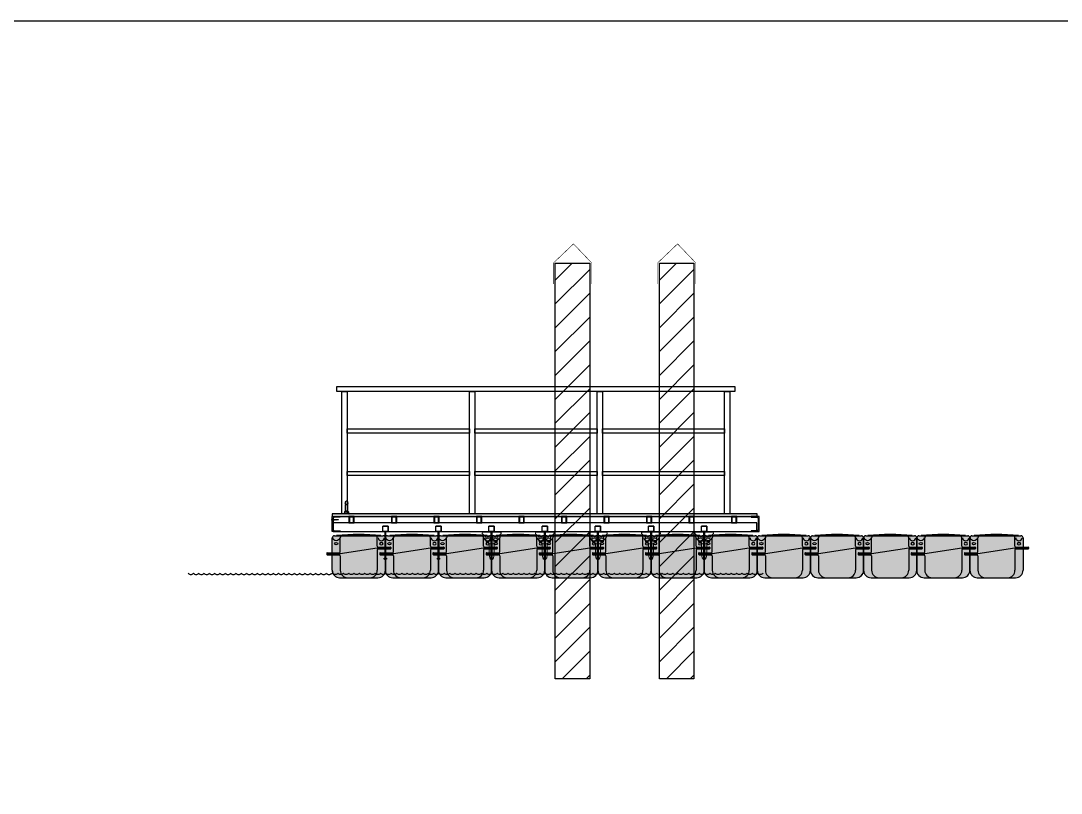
# Model space of a CAD drawing. Extents: x 36536 to 256213, y 18389 to 106449.
# Drawn here: x 212377 to 222167, y 96437 to 103703 of the extents above; entities that cross this region are included whole.
import ezdxf
from ezdxf.lldxf.tags import DXFTag

# ---------------------------------------------------------------- set-up
doc = ezdxf.new("R2010")
doc.units = 0
doc.header["$LTSCALE"] = 1000
doc.header["$MEASUREMENT"] = 0
for name, color, linetype in [('W-bridge approach引桥', 4, 'Continuous'), ('W-FLOAT_BOWL浮筒', 253, 'Continuous'), ('W-PLASTIC_RAILINGS塑木栏杆', 6, 'Continuous'), ('W-STEEL_FRAME钢架', 3, 'Continuous'), ('W-WOOD_FLOOR木地板', 30, 'Continuous'), ('W-WOOD_STUD木龙骨', 25, 'Continuous'), ('ZJ', 251, 'Continuous'), ('变形缝', 4, 'Continuous'), ('塑木板', 32, 'Continuous'), ('尺寸', 6, 'Continuous'), ('栏杆', 6, 'Continuous'), ('短销钉', 253, 'Continuous'), ('螺栓', 146, 'Continuous'), ('龙骨', 10, 'Continuous')]:
    doc.layers.add(name, color=color, linetype=linetype)
doc.layers.add('伯利恒浮筒', color=5, linetype='Continuous', lineweight=5)
doc.styles.get("Standard").update_dxf_attribs({"font": 'simplex.shx', "bigfont": 'hztxt.shx'})
tags = doc.linetypes.add('立柱栏杆', pattern='A,0.771756,["□",Standard,S=0.388453,R=0,X=0,Y=-0.189694],0.074968,-0.412197,0.848646', length=2.107567).pattern_tags.tags
tags[4] = DXFTag(74, 10)
pattern_1 = [(45, (19038.01, -153455.44), (-112.2532, 112.2532), [])]

# ---------------------------------------------------------------- blocks, each defined once
blk = doc.blocks.new('A$C0837b8cf')
at = {"layer": 'W-STEEL_FRAME钢架'}
blk.add_lwpolyline([(-17.1, 0), (-17.1, 140), (58, 140), (58, 137.5, -0.414214), (53.8, 133.2), (-3, 130.3, 0.324101), (-8.3, 121.7), (-8.3, 18.3, 0.290228), (-2.1, 9.7), (53.8, 6.8, -0.414214), (58, 2.5), (58, 0)], format="xyb", close=True, dxfattribs=at)
blk = doc.blocks.new('*U51')
at = {"layer": '龙骨'}
for points in [[(-25, -30), (25, -30), (25, 30), (-25, 30)], [(-20, -25), (20, -25), (20, 25), (-20, 25)]]:
    blk.add_lwpolyline(points, close=True, dxfattribs=at)
blk = doc.blocks.new('*U52')
at = {"layer": '变形缝', "color": 0, "linetype": 'ByBlock', "lineweight": -2, "transparency": 16777216}
for p in [(0, 0), (400, 0), (800, 0), (1200, 0), (1600, 0), (2000, 0), (2400, 0), (2800, 0), (3200, 0), (3600, 0)]:
    blk.add_blockref('*U51', p, dxfattribs=at)
blk = doc.blocks.new('blhft')
at = {"true_color": 0x105689, "transparency": 33554470}
h = blk.add_hatch(color=146, dxfattribs=at)
h.dxf.hatch_style = 1
edge = h.paths.add_edge_path()
edge.add_line((-180, 0), (180, 0))
edge.add_arc((180, 70), 70, 270, 360)
edge.add_line((250, 70), (250, 270.5))
edge.add_line((250, 270.5), (298.1, 270.5))
edge.add_arc((298.1, 274.5), 4, 270, 360)
edge.add_line((302.1, 274.5), (302.1, 284.5))
edge.add_arc((298.1, 284.5), 4, 0, 90)
edge.add_line((298.1, 288.5), (250, 288.5))
edge.add_line((250, 288.5), (250, 375))
edge.add_arc((230, 375), 20, 0, 90)
edge.add_line((230, 395), (208.2, 395))
edge.add_line((208.2, 395), (208.2, 397))
edge.add_line((208.2, 397), (-0.2, 407))
edge.add_line((-0.2, 407), (-208.5, 397))
edge.add_line((-208.5, 397), (-208.5, 395))
edge.add_line((-208.5, 395), (-230, 395))
edge.add_arc((-230, 375), 20, 90, 180)
edge.add_line((-250, 375), (-250, 234.5))
edge.add_line((-250, 234.5), (-298, 234.5))
edge.add_arc((-298, 230.5), 4, 90, 180)
edge.add_line((-302, 230.5), (-302, 220.5))
edge.add_arc((-298, 220.5), 4, 180, 270)
edge.add_line((-298, 216.5), (-250, 216.5))
edge.add_line((-250, 216.5), (-250, 70))
edge.add_line((-250, 70), (-249.3, 60.3))
edge.add_line((-249.3, 60.3), (-246.3, 47.4))
edge.add_line((-246.3, 47.4), (-241.5, 36.6))
edge.add_line((-241.5, 36.6), (-234.7, 26.3))
edge.add_line((-234.7, 26.3), (-226.9, 18.1))
edge.add_line((-226.9, 18.1), (-220.1, 12.6))
edge.add_line((-220.1, 12.6), (-212.3, 7.9))
edge.add_line((-212.3, 7.9), (-204.4, 4.4))
edge.add_line((-204.4, 4.4), (-196.9, 2.1))
edge.add_line((-196.9, 2.1), (-187.7, 0.4))
edge.add_line((-187.7, 0.4), (-180, 0))
blk.add_lwpolyline([(-180, 0), (180, 0, 0.414214), (250, 70), (250, 270.5), (298.1, 270.5, 0.414214), (302.1, 274.5), (302.1, 284.5, 0.414214), (298.1, 288.5), (250, 288.5), (250, 375, 0.414214), (230, 395), (208.2, 395), (208.2, 397), (-0.2, 407), (-208.5, 397), (-208.5, 395), (-230, 395, 0.414214), (-250, 375), (-250, 234.5), (-298, 234.5, 0.414214), (-302, 230.5), (-302, 220.5, 0.414214), (-298, 216.5), (-250, 216.5), (-250, 70), (-249.3, 60.3), (-246.3, 47.4), (-241.5, 36.6), (-234.7, 26.3), (-226.9, 18.1), (-220.1, 12.6), (-212.3, 7.9), (-204.4, 4.4), (-196.9, 2.1), (-187.7, 0.4)], format="xyb", close=True)
at = {"layer": 'W-FLOAT_BOWL浮筒'}
for p, q in [((-230, 395), (230, 395)), ((-208.5, 397), (208.2, 397)), ((-208.5, 397), (-208.5, 395)), ((208.2, 397), (208.2, 395)), ((-250, 234.5), (-250, 375)), ((-174.3, 244.5), (-174.3, 375)), ((174.3, 298.5), (174.3, 375)), ((250, 375), (250, 288.5)), ((-302, 225.5), (-174.3, 225.5)), ((-298, 234.5), (-184.3, 234.5)), ((-298, 216.5), (-184.3, 216.5)), ((-250, 70), (-250, 216.5)), ((174.3, 279.5), (-174.3, 225.5)), ((-174.3, 206.5), (-174.3, 70)), ((174.3, 279.5), (302.1, 279.5)), ((174.3, 260.5), (174.3, 70)), ((184.3, 288.5), (298.1, 288.5)), ((184.3, 270.5), (298.1, 270.5)), ((250, 270.5), (250, 70)), ((-180, 0), (180, 0))]:
    blk.add_line(p, q, dxfattribs=at)
at = {"layer": 'W-FLOAT_BOWL浮筒', "ltscale": 0.5}
for p, q in [((-302, 230.5), (-302, 220.5)), ((302.1, 284.5), (302.1, 274.5))]:
    blk.add_line(p, q, dxfattribs=at)
at = {"layer": 'W-FLOAT_BOWL浮筒'}
for centre, radius, start, end in [((-230, 375), 20, 90, 180), ((-0.2, -1768.5), 2175.5, 84.50426, 95.49574), ((-154.3, 375), 20, 90, 180), ((154.3, 375), 20, 0, 90), ((230, 375), 20, 0, 90), ((184.3, 298.5), 10, 180, 270), ((-298, 220.5), 4, 180, 270), ((-184.3, 244.5), 10, 270, 0), ((-184.3, 206.5), 10, 0, 90), ((184.3, 260.5), 10, 90, 180), ((298.1, 274.5), 4, 270, 0), ((-180, 70), 70, 180, 270), ((-104.3, 70), 70, 180, 270), ((104.3, 70), 70, 270, 0), ((180, 70), 70, 270, 0)]:
    blk.add_arc(centre, radius, start, end, dxfattribs=at)
at = {"layer": 'W-FLOAT_BOWL浮筒', "ltscale": 0.5}
for centre, start, end in [((-298, 230.5), 90, 180), ((298.1, 284.5), 0, 90)]:
    blk.add_arc(centre, 4, start, end, dxfattribs=at)
at = {"layer": 'W-FLOAT_BOWL浮筒', "extrusion": (0, 0, -1)}
blk.add_ellipse((-212.1, 375), major_axis=(-30.4, 0), ratio=0.921809, start_param=3.141593, end_param=6.283185, dxfattribs=at)
at = {"layer": 'W-FLOAT_BOWL浮筒'}
blk.add_ellipse((-212.1, 320.5), major_axis=(-16, 0), ratio=0.75, dxfattribs=at)
blk.add_ellipse((211.9, 375.4), major_axis=(30.4, 0.1), ratio=0.921809, start_param=3.141593, end_param=6.283185, dxfattribs=at)
at = {"layer": 'W-FLOAT_BOWL浮筒', "extrusion": (0, 0, -1)}
blk.add_ellipse((212.1, 320.5), major_axis=(16, 0), ratio=0.75, dxfattribs=at)
blk = doc.blocks.new('dxd')
at = {"layer": '短销钉', "lineweight": 13}
for p, q in [((-85.7, 227.1), (-55.8, 200.2)), ((-79, 244.5), (79, 244.5)), ((-77.5, 244.5), (-77.5, 246.5)), ((-77.5, 246.5), (77.5, 246.5)), ((-42.5, 197.2), (42.5, 197.2)), ((85.7, 227.1), (55.8, 200.2)), ((77.5, 244.5), (77.5, 246.5)), ((-52.5, 180.1), (-52.5, 192.7)), ((-48.8, 152.9), (-27.7, 135.8)), ((-24, 30), (-24, 128)), ((-19.2, 132.8), (19.2, 132.8)), ((24, 30), (24, 128)), ((48.8, 152.9), (27.7, 135.8)), ((52.5, 180.1), (52.5, 192.7)), ((-29, 38.9), (-29, 45)), ((-26, 48), (-24, 48)), ((-24, 30), (24, 30)), ((-24, 30), (-18.4, 2)), ((-16, 0), (16, 0)), ((-6, 39), (-6, 44.3)), ((6, 39), (6, 44.3)), ((24, 30), (18.4, 2)), ((26, 48), (24, 48)), ((29, 38.9), (29, 45))]:
    blk.add_line(p, q, dxfattribs=at)
at = {"layer": '短销钉', "lineweight": 13, "ltscale": 0.1}
for p, q in [((-18.4, 2), (-18, 0)), ((-18, 0), (-16, 0)), ((16, 0), (18, 0)), ((18.4, 2), (18, 0))]:
    blk.add_line(p, q, dxfattribs=at)
at = {"layer": '短销钉', "lineweight": 13}
for centre, radius, start, end in [((-79, 234.5), 10, 90, 228.00092), ((0, -1254.1), 1502.6, 87.04345, 92.95655), ((-62.5, 192.7), 10, 0, 48.00092), ((62.5, 192.7), 10, 131.99908, 180), ((79, 234.5), 10, 311.99908, 90), ((-43.5, 170), 13.5, 126.56574, 231), ((-42.5, 160.6), 10, 184.14788, 231), ((-34.5, 185.6), 31.4, 236.13806, 303.55692), ((-34.5, 154.5), 31.4, 56.41658, 122.85309), ((-34, 128), 10, 0, 51), ((-25.5, 170), 13.5, 308.36964, 51.90106), ((25.5, 170), 13.5, 128.09894, 231.63036), ((34.5, 185.6), 31.4, 236.43853, 303.86649), ((34.5, 154.5), 31.3, 57.12872, 123.60194), ((34, 128), 10, 129, 180), ((42.5, 160.6), 10, 309, 355.85212), ((43.5, 170), 13.5, 309, 53.43426), ((-26, 45), 3, 90, 180), ((-16, 2.5), 2.5, 191.30993, 270), ((-3, 44.3), 3, 115.37693, 180), ((0, 38), 10, 64.62307, 115.37693), ((3, 44.3), 3, 0, 64.62307), ((16, 2.5), 2.5, 270, 348.69007), ((26, 45), 3, 0, 90)]:
    blk.add_arc(centre, radius, start, end, dxfattribs=at)
for centre, major_axis, start_param, end_param in [((-23, 38.9), (0, -9), 4.712389, 6.115737), ((0, 39), (0, 9), 1.570796, 4.712389)]:
    blk.add_ellipse(centre, major_axis=major_axis, ratio=0.666667, start_param=start_param, end_param=end_param, dxfattribs=at)
at = {"layer": '短销钉', "lineweight": 13, "extrusion": (0, 0, -1)}
blk.add_ellipse((23, 38.9), major_axis=(0, -9), ratio=0.666667, start_param=4.712389, end_param=6.115737, dxfattribs=at)
blk = doc.blocks.new('短销固定件正视面')
at = {"layer": '塑木板', "color": 156}
blk.add_lwpolyline([(2149439.3, 351498.7), (2149442.3, 351498.7), (2149489.3, 351498.7), (2149489.3, 351451.7), (2149489.3, 351448.7), (2149439.3, 351448.7)], close=True, dxfattribs=at)
at = {"layer": '塑木板', "color": 5}
blk.add_lwpolyline([(2149489.3, 351448.7), (2149489.3, 351498.7), (2149439.3, 351498.7)], dxfattribs=at)
at = {"layer": '螺栓', "color": 156}
blk.add_lwpolyline([(2149458.3, 351448.7), (2149458.3, 351181.7), (2149470.3, 351181.7), (2149470.3, 351448.7)], dxfattribs=at)
for points in [[(2149453.8, 351196.7), (2149474.8, 351196.7), (2149474.8, 351186.7), (2149453.8, 351186.7)], [(2149455.3, 351198.7), (2149473.3, 351198.7), (2149473.3, 351196.7), (2149455.3, 351196.7)], [(2149458.8, 351196.7), (2149469.8, 351196.7), (2149469.8, 351186.7), (2149458.8, 351186.7)]]:
    blk.add_lwpolyline(points, close=True, dxfattribs=at)
blk = doc.blocks.new('*U45')
at = {"color": 5}
for p, q in [((2.5, -13.4), (-2.5, -14.2)), ((2.5, -13.4), (-2.5, -14.2)), ((2.5, -15.4), (-2.5, -16.2)), ((2.5, -15.4), (-2.5, -16.2)), ((2.5, -17.4), (-2.5, -18.2)), ((2.5, -17.4), (-2.5, -18.2)), ((2.5, -19.4), (-2.5, -20.2)), ((2.5, -19.4), (-2.5, -20.2)), ((2.5, -19.4), (-2.5, -20.2)), ((2.5, -19.4), (-2.5, -20.2)), ((2.5, -21.4), (-2.5, -22.2)), ((2.5, -21.4), (-2.5, -22.2)), ((2.5, -21.4), (-2.5, -22.2)), ((2.5, -21.4), (-2.5, -22.2)), ((2.5, -23.4), (-2.5, -24.2)), ((2.5, -23.4), (-2.5, -24.2)), ((2.5, -25.4), (-2.5, -26.2)), ((2.5, -25.4), (-2.5, -26.2)), ((2.5, -27.4), (-2.5, -28.2)), ((2.5, -27.4), (-2.5, -28.2)), ((2.5, -29.4), (-2.5, -30.2)), ((2.5, -29.4), (-2.5, -30.2)), ((2.5, -29.4), (-2.5, -30.2)), ((2.5, -29.4), (-2.5, -30.2)), ((2.5, -31.4), (-2.5, -32.2)), ((2.5, -31.4), (-2.5, -32.2)), ((2.5, -31.4), (-2.5, -32.2)), ((2.5, -31.4), (-2.5, -32.2)), ((2.5, -33.4), (-2.5, -34.2)), ((2.5, -33.4), (-2.5, -34.2)), ((2.5, -35.4), (-2.5, -36.2)), ((2.5, -35.4), (-2.5, -36.2)), ((2.5, -37.4), (-2.5, -38.2)), ((2.5, -37.4), (-2.5, -38.2)), ((2.5, -39.4), (-2.5, -40.2)), ((2.5, -39.4), (-2.5, -40.2)), ((2.5, -39.4), (-2.5, -40.2)), ((2.5, -39.4), (-2.5, -40.2)), ((2.5, -41.4), (-2.5, -42.2)), ((2.5, -41.4), (-2.5, -42.2)), ((2.5, -41.4), (-2.5, -42.2)), ((2.5, -41.4), (-2.5, -42.2)), ((2.5, -43.4), (-2.5, -44.2)), ((2.5, -43.4), (-2.5, -44.2)), ((2.5, -46.4), (-2.5, -47.2)), ((2.5, -46.4), (-2.5, -47.2)), ((2.5, -48.4), (-2.5, -49.2)), ((2.5, -48.4), (-2.5, -49.2)), ((2.5, -48.4), (-2.5, -49.2)), ((2.5, -48.4), (-2.5, -49.2)), ((2.5, -50.4), (-2.5, -51.2)), ((2.5, -50.4), (-2.5, -51.2)), ((2.5, -50.4), (-2.5, -51.2)), ((2.5, -50.4), (-2.5, -51.2)), ((2.5, -52.4), (-2.5, -53.2)), ((2.5, -52.4), (-2.5, -53.2)), ((2.5, -52.4), (-2.5, -53.2)), ((-1.9, -52.5), (-1.9, -1)), ((-1.9, -1), (1.8, -1)), ((0, -60), (-1.9, -52.5)), ((2, -54.5), (-1.9, -55.1)), ((1.5, -56.6), (-1.4, -57)), ((1, -58.6), (-0.9, -59)), ((1.8, -52.5), (0, -60)), ((1.8, -1), (1.8, -52.5))]:
    blk.add_line(p, q, dxfattribs=at)
blk.add_lwpolyline([(-3.2, 0), (-2.2, -1), (2.2, -1), (3.2, 0)], close=True, dxfattribs=at)
blk = doc.blocks.new('A$C47c33f2f')
at = {"color": 4}
for p, q in [((0, 0), (46, 0)), ((43.5, 2.5), (2.5, 2.5)), ((2.5, 2.5), (2.5, 2.5)), ((4.5, 18), (4.5, 4.5)), ((4.5, 18), (41.5, 18)), ((4.5, 4.5), (41.5, 4.5)), ((12.5, 26), (12.5, 88)), ((12.5, 26), (31.5, 26)), ((33.5, 25.6), (33.5, 88)), ((41.5, 16), (41.5, 4.5))]:
    blk.add_line(p, q, dxfattribs=at)
blk.add_circle((23, 104), 15, dxfattribs=at)
for centre, radius, start, end in [((2.5, 0), 2.5, 90, 180), ((2.5, 4.5), 2, 270, 0), ((12.5, 18), 8, 90, 180), ((-4.8, 87.6), 17.3, 1.48254, 29.93066), ((31.5, 16), 10, 0, 90), ((50.8, 87.6), 17.3, 150.06934, 178.51746), ((43.5, 4.5), 2, 180, 270), ((43.5, 0), 2.5, 0, 90)]:
    blk.add_arc(centre, radius, start, end, dxfattribs=at)
at = {"layer": '尺寸'}
for p, q in [((0, 0), (0, 0)), ((0.5, 0), (0.5, 0)), ((43.5, 2.5), (43.5, 2.5)), ((45.5, 0), (45.5, 0))]:
    blk.add_line(p, q, dxfattribs=at)
blk = doc.blocks.new('*U53')
at = {"layer": '伯利恒浮筒'}
blk.add_blockref('blhft', (0, -203.5), dxfattribs=at)
blk = doc.blocks.new('*U54')
at = {"layer": '栏杆', "color": 0, "linetype": 'ByBlock', "lineweight": -2, "transparency": 16777216}
for p in [(0, 0), (500, 0), (1000, 0), (1500, 0), (2000, 0), (2500, 0)]:
    blk.add_blockref('*U53', p, dxfattribs=at)

msp = doc.modelspace()

# ---------------------------------------------------------------- hatches: boundary and pattern name
at = {"layer": 'W-WOOD_STUD木龙骨'}
h = msp.add_hatch(dxfattribs=at)
h.set_pattern_fill('木纹03', color=256, scale=100)
h.set_pattern_definition([(0, (-931817.3, -344065.85), (200, 200), [10, -190]), (90, (-931737.3, -343995.85), (-200, 200), [20, -180]), (45, (-931777.3, -344015.85), (0, 199.998082), [14.14, -42.42, 14.14, -28.28, 99, -85]), (45, (-931827.3, -344075.85), (0, 200), [14.142, -28.284, 14.142, -226.2]), (45, (-931757.3, -344055.85), (0, 200), [14.142, -268.700712]), (45, (-931737.3, -344065.85), (0, 200), [14.142, -268.700712]), (45, (-931767.3, -344045.85), (0, 200), [14.142, -268.700712]), (45, (-931777.3, -344035.85), (0, 200), [28.284, -254.558712]), (45, (-931727.3, -343885.85), (0, 200), [28.284, -254.558712]), (45, (-931797.3, -344025.85), (0, 200), [56.568, -226.274712]), (45, (-931807.3, -344015.85), (0, 200), [56.568, -226.274712]), (45, (-931677.3, -343955.85), (0, 200), [56.568, -226.274712]), (45, (-931817.3, -343995.85), (0, 200), [42.4264, -240.416312]), (45, (-931857.3, -343965.85), (0, 200), [42.4264, -240.416312]), (45, (-931837.3, -343985.85), (0, 200), [42.4264, -240.416312]), (45, (-931707.3, -343925.85), (0, 200), [70.71068, -212.132032]), (45, (-931727.3, -343915.85), (0, 200), [70.71068, -212.132032]), (45, (-931707.3, -343965.85), (0, 200), [98.99495, -183.847763]), (26.565051, (-931797.3, -344045.85), (200, 8e-08), [22.360678, -424.852916]), (26.565051, (-931757.3, -343985.85), (200, 8e-08), [22.360678, -424.852916]), (26.565051, (-931767.3, -344005.85), (200, 8e-08), [22.360678, -424.852916]), (26.565051, (-931807.3, -344065.85), (200, 8e-08), [44.72136, -402.492235]), (26.565051, (-931767.3, -343975.85), (200, 8e-08), [67.08204, -380.131556]), (26.565051, (-931787.3, -343965.85), (200, 8e-08), [89.44272, -357.770876]), (26.565051, (-931807.3, -343955.85), (200, 8e-08), [89.44272, -357.770876]), (26.565051, (-931837.3, -343895.85), (200, 8e-08), [89.44272, -357.770876]), (26.565051, (-931837.3, -343915.85), (200, 8e-08), [111.8034, -335.410195]), (26.565051, (-931827.3, -343935.85), (200, 8e-08), [111.8034, -335.410195]), (63.434949, (-931757.3, -344015.85), (1e-08, 200), [22.360678, -424.852916]), (63.434949, (-931787.3, -344035.85), (1e-08, 200), [22.360678, -424.852916]), (63.434949, (-931817.3, -344065.85), (1e-08, 200), [44.72136, -402.492235]), (63.434949, (-931757.3, -344035.85), (1e-08, 200), [44.72136, -402.492235]), (63.434949, (-931837.3, -344075.85), (1e-08, 200), [67.08204, -380.131556]), (63.434949, (-931857.3, -344075.85), (1e-08, 200), [89.44272, -357.770876]), (63.434949, (-931677.3, -344065.85), (1e-08, 200), [89.44272, -357.770876]), (63.434949, (-931747.3, -344045.85), (1e-08, 200), [89.44272, -357.770876]), (63.434949, (-931707.3, -344065.85), (1e-08, 200), [111.8034, -335.410195]), (63.434949, (-931727.3, -344055.85), (1e-08, 200), [111.8034, -335.410195])])
h.paths.add_polyline_path([(219307.143, 99039.285), (219307.143, 99064.285), (215307.881, 99064.285), (215307.881, 99039.285)])
at = {"layer": '栏杆', "true_color": 0x105689, "transparency": 33554470}
h = msp.add_hatch(dxfattribs=at)
h.set_pattern_fill('ANSI31', color=146, scale=100)
h.set_pattern_definition(pattern_1)
edge = h.paths.add_edge_path()
edge.add_line((217406.477, 97513.423), (217406.476, 101424.229))
edge.add_line((217406.476, 101424.229), (217731.476, 101424.229))
edge.add_line((217731.476, 101424.229), (217731.477, 97513.423))
at = {"layer": '栏杆', "true_color": 0x636466, "transparency": 33554607}
h = msp.add_hatch(dxfattribs=at)
h.set_pattern_fill('ANSI31', color=251, scale=100)
h.set_pattern_definition(pattern_1)
h.paths.add_polyline_path([(217406.476, 101424.229), (217731.477, 101424.229), (217731.477, 97513.423), (217406.476, 97513.423)])
h = msp.add_hatch(dxfattribs=at)
h.set_pattern_fill('ANSI31', color=251, scale=100)
h.set_pattern_definition([(45, (20017.53, -153455.44), (-112.2532, 112.2532), [])])
h.paths.add_polyline_path([(218385.996, 101424.229), (218710.997, 101424.229), (218710.997, 97513.423), (218385.996, 97513.423)])

# ---------------------------------------------------------------- linework, layer by layer
msp.add_lwpolyline([(211646.243, 103703.395), (244784.33, 103703.395), (244784.33, 69667.453), (211646.243, 69667.453)], close=True)
at = {"const_width": 5}
for points in [[(217391.974, 101227.496), (217391.974, 101427.496), (217577.789, 101604.795), (217746.974, 101427.496), (217746.974, 101227.496)], [(218371.495, 101227.496), (218371.495, 101427.496), (218557.31, 101604.795), (218726.495, 101427.496), (218726.495, 101227.496)]]:
    msp.add_lwpolyline(points, dxfattribs=at)
at = {"color": 4}
for points in [[(213952.246, 98506.772, 0.52056705), (214002.246, 98506.772, 0.52056705), (214052.246, 98506.772, 0.52056705), (214102.246, 98506.772, 0.52056705), (214152.246, 98506.772, 0.52056705), (214202.246, 98506.772, 0.52056705), (214252.246, 98506.772, 0.52056705), (214302.246, 98506.772, 0.52056705), (214352.246, 98506.772, 0.52056705), (214402.246, 98506.772, 0.52056705), (214452.246, 98506.772, 0.52056705), (214502.246, 98506.772, 0.52056705), (214552.246, 98506.772, 0.52056705), (214602.246, 98506.772, 0.52056705), (214652.246, 98506.772, 0.52056705), (214702.246, 98506.772, 0.52056705), (214752.246, 98506.772, 0.52056705), (214802.246, 98506.772, 0.52056705), (214852.246, 98506.772, 0.52056705), (214902.246, 98506.772, 0.52056705), (214952.246, 98506.772, 0.52056705), (215002.246, 98506.772, 0.52056705), (215052.246, 98506.772, 0.52056705), (215102.246, 98506.772, 0.52056705), (215152.246, 98506.772, 0.52056705), (215202.246, 98506.772, 0.52056705), (215252.246, 98506.772, 0.52056705), (215302.246, 98506.772, 0.06469368), (215307.549, 98500.965, 0.06469368)], [(216662.853, 98506.772, -0.52056705), (216612.853, 98506.772, -0.52056705), (216562.853, 98506.772, -0.52056705), (216512.853, 98506.772, -0.52056705), (216462.853, 98506.772, -0.52056705), (216412.853, 98506.772, -0.52056705), (216362.853, 98506.772, -0.52056705), (216312.853, 98506.772, -0.52056705), (216262.853, 98506.772, -0.52056705), (216212.853, 98506.772, -0.52056705), (216162.853, 98506.772, -0.52056705), (216112.853, 98506.772, -0.52056705), (216062.853, 98506.772, -0.52056705), (216012.853, 98506.772, -0.52056705), (215962.853, 98506.772, -0.52056705), (215912.853, 98506.772, -0.52056705), (215862.853, 98506.772, -0.52056705), (215812.853, 98506.772, -0.52056705), (215762.853, 98506.772, -0.52056705), (215712.853, 98506.772, -0.52056705), (215662.853, 98506.772, -0.52056705), (215612.853, 98506.772, -0.52056705), (215562.853, 98506.772, -0.52056705), (215512.853, 98506.772, -0.52056705), (215462.853, 98506.772, -0.52056705), (215412.853, 98506.772, -0.52056705), (215362.853, 98506.772, -0.52056705), (215312.853, 98506.772, -0.06469368), (215307.549, 98500.965, -0.06469368)], [(218012.449, 98506.772, -0.52056705), (217962.449, 98506.772, -0.52056705), (217912.449, 98506.772, -0.52056705), (217862.449, 98506.772, -0.52056705), (217812.449, 98506.772, -0.52056705), (217762.449, 98506.772, -0.52056705), (217712.449, 98506.772, -0.52056705), (217662.449, 98506.772, -0.52056705), (217612.449, 98506.772, -0.52056705), (217562.449, 98506.772, -0.52056705), (217512.449, 98506.772, -0.52056705), (217462.449, 98506.772, -0.52056705), (217412.449, 98506.772, -0.52056705), (217362.449, 98506.772, -0.52056705), (217312.449, 98506.772, -0.52056705), (217262.449, 98506.772, -0.52056705), (217212.449, 98506.772, -0.52056705), (217162.449, 98506.772, -0.52056705), (217112.449, 98506.772, -0.52056705), (217062.449, 98506.772, -0.52056705), (217012.449, 98506.772, -0.52056705), (216962.449, 98506.772, -0.52056705), (216912.449, 98506.772, -0.52056705), (216862.449, 98506.772, -0.52056705), (216812.449, 98506.772, -0.52056705), (216762.449, 98506.772, -0.52056705), (216712.449, 98506.772, -0.52056705), (216662.449, 98506.772, -0.06469368), (216657.146, 98500.965, -0.06469368)], [(219362.046, 98506.772, -0.52056705), (219312.046, 98506.772, -0.52056705), (219262.046, 98506.772, -0.52056705), (219212.046, 98506.772, -0.52056705), (219162.046, 98506.772, -0.52056705), (219112.046, 98506.772, -0.52056705), (219062.046, 98506.772, -0.52056705), (219012.046, 98506.772, -0.52056705), (218962.046, 98506.772, -0.52056705), (218912.046, 98506.772, -0.52056705), (218862.046, 98506.772, -0.52056705), (218812.046, 98506.772, -0.52056705), (218762.046, 98506.772, -0.52056705), (218712.046, 98506.772, -0.52056705), (218662.046, 98506.772, -0.52056705), (218612.046, 98506.772, -0.52056705), (218562.046, 98506.772, -0.52056705), (218512.046, 98506.772, -0.52056705), (218462.046, 98506.772, -0.52056705), (218412.046, 98506.772, -0.52056705), (218362.046, 98506.772, -0.52056705), (218312.046, 98506.772, -0.52056705), (218262.046, 98506.772, -0.52056705), (218212.046, 98506.772, -0.52056705), (218162.046, 98506.772, -0.52056705), (218112.046, 98506.772, -0.52056705), (218062.046, 98506.772, -0.52056705), (218012.046, 98506.772, -0.06469368), (218006.742, 98500.965, -0.06469368)]]:
    msp.add_lwpolyline(points, format="xyb", dxfattribs=at)
at = {"layer": 'W-PLASTIC_RAILINGS塑木栏杆'}
for points in [[(215350.881, 100264.285), (219096.765, 100264.285), (219096.765, 100214.285), (215350.881, 100214.285)], [(215399.595, 100214.285), (215449.595, 100214.285), (215449.595, 99064.285), (215399.595, 99064.285)], [(216599.595, 100214.285), (216649.595, 100214.285), (216649.595, 99064.285), (216599.595, 99064.285)], [(217799.595, 100214.285), (217849.595, 100214.285), (217849.595, 99064.285), (217799.595, 99064.285)], [(218999.595, 100214.285), (219049.595, 100214.285), (219049.595, 99064.285), (218999.595, 99064.285)], [(215449.595, 99864.285), (216599.595, 99864.285), (216599.595, 99824.285), (215449.595, 99824.285)], [(216649.595, 99864.285), (217799.595, 99864.285), (217799.595, 99824.285), (216649.595, 99824.285)], [(217849.595, 99864.285), (218999.595, 99864.285), (218999.595, 99824.285), (217849.595, 99824.285)], [(215449.595, 99464.285), (216599.595, 99464.285), (216599.595, 99424.285), (215449.595, 99424.285)], [(216649.595, 99464.285), (217799.595, 99464.285), (217799.595, 99424.285), (216649.595, 99424.285)], [(217849.595, 99464.285), (218999.595, 99464.285), (218999.595, 99424.285), (217849.595, 99424.285)]]:
    msp.add_lwpolyline(points, close=True, dxfattribs=at)
at = {"layer": 'W-STEEL_FRAME钢架'}
msp.add_lwpolyline([(215316.64, 98899.212), (219302.315, 98899.212), (219302.315, 98979.212), (215316.64, 98979.212)], close=True, dxfattribs=at)
at = {"layer": 'W-WOOD_STUD木龙骨'}
msp.add_lwpolyline([(215307.881, 99039.285), (219307.143, 99039.285), (219307.143, 99064.285), (215307.881, 99064.285)], close=True, dxfattribs=at)
at = {"layer": 'ZJ', "color": 1, "linetype": 'Continuous'}
for points in [[(217406.477, 97513.423), (217406.476, 101424.229), (217731.476, 101424.229), (217731.477, 97513.423)], [(218385.998, 97513.423), (218385.997, 101424.229), (218710.997, 101424.229), (218710.998, 97513.423)]]:
    msp.add_lwpolyline(points, dxfattribs=at)
at = {"layer": '栏杆', "color": 1}
for points in [[(217406.476, 101424.229), (217731.477, 101424.229), (217731.477, 97513.423), (217406.476, 97513.423)], [(218385.997, 101424.229), (218710.998, 101424.229), (218710.998, 97513.423), (218385.997, 97513.423)]]:
    msp.add_lwpolyline(points, close=True, dxfattribs=at)

# ---------------------------------------------------------------- block references
at = {"rotation": 90.00000000000001}
msp.add_blockref('*U45', (215303.618, 99009.212), dxfattribs=at)
at = {"layer": 'W-bridge approach引桥', "xscale": -1}
msp.add_blockref('A$C47c33f2f', (215465.874, 99064.285), dxfattribs=at)
at = {"layer": 'W-WOOD_FLOOR木地板'}
msp.add_blockref('A$C0837b8cf', (215324.982, 98899.285), dxfattribs=at)
at = {"layer": 'W-WOOD_FLOOR木地板', "xscale": -1}
msp.add_blockref('A$C0837b8cf', (219307.615, 98899.212), dxfattribs=at)
at = {"layer": '伯利恒浮筒'}
for p in [(215557.615, 98463.543), (216057.615, 98463.543), (216557.615, 98463.543), (217057.615, 98463.543), (217557.615, 98463.543), (218057.615, 98463.543), (218557.615, 98463.543)]:
    msp.add_blockref('blhft', p, dxfattribs=at)
at = {"layer": '变形缝'}
msp.add_blockref('*U52', (215489.082, 99009.212), dxfattribs=at)
at = {"layer": '塑木板', "color": 0}
for p in [(-1933656.654, -252549.52), (-1933156.654, -252549.52), (-1932656.654, -252549.52), (-1932156.654, -252549.52), (-1931656.654, -252549.52), (-1931156.654, -252549.52), (-1930656.654, -252549.52)]:
    msp.add_blockref('短销固定件正视面', p, dxfattribs=at)
at = {"layer": '栏杆', "linetype": '立柱栏杆'}
msp.add_blockref('*U54', (219057.634, 98667.043), dxfattribs=at)
at = {"layer": '短销钉'}
for p in [(216807.615, 98649.212), (217307.615, 98649.212), (217807.615, 98649.212), (218307.615, 98649.212), (218807.615, 98649.212)]:
    msp.add_blockref('dxd', p, dxfattribs=at)

doc.saveas('drawing.dxf')
